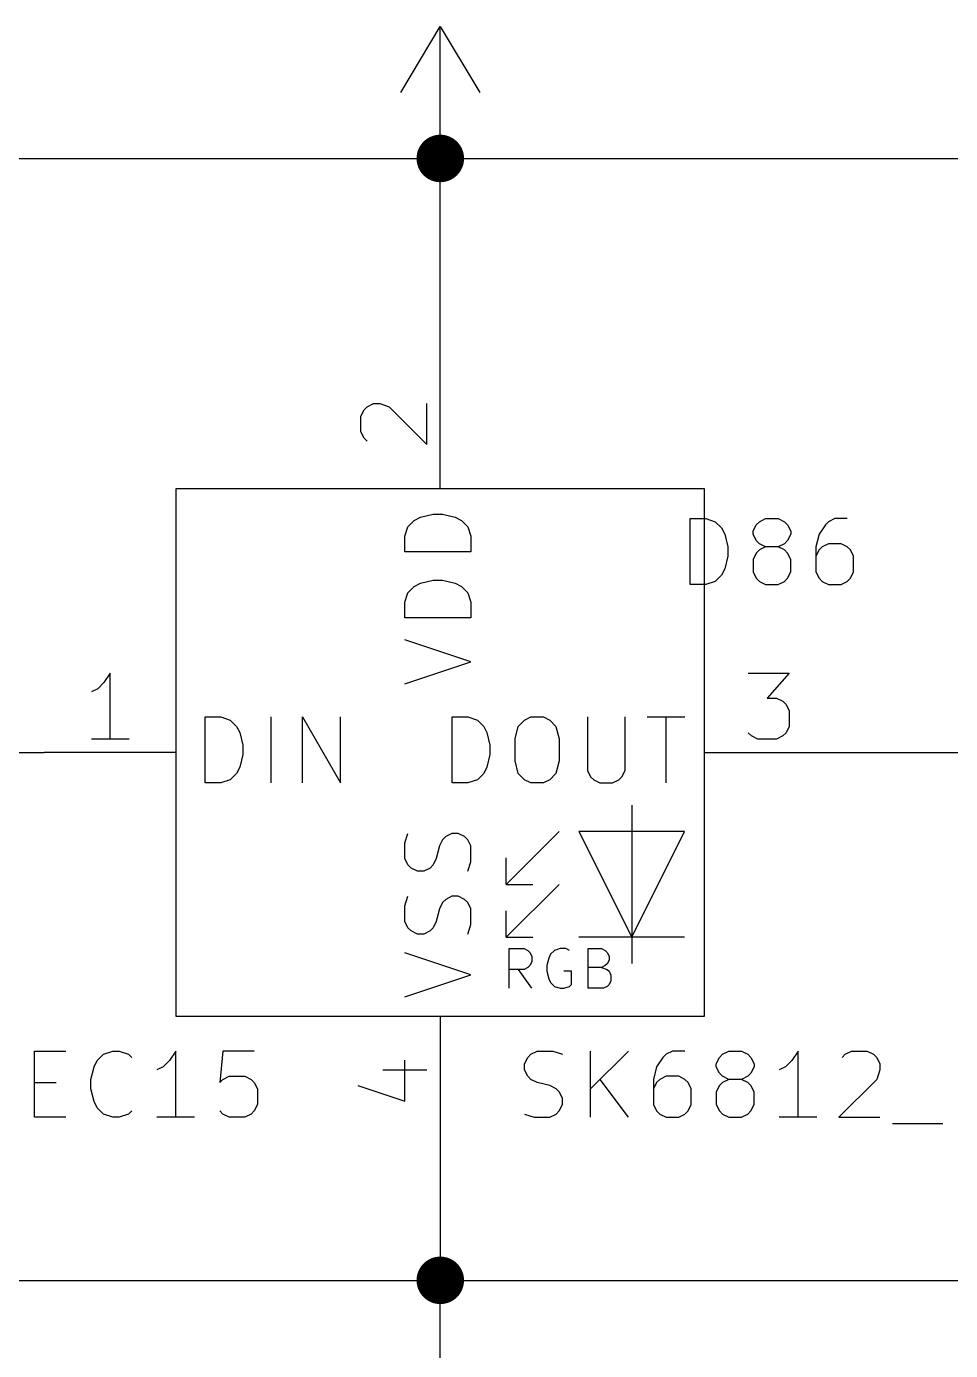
# Model space of a CAD drawing. Extents: x 0.4 to 11.3, y -7.9 to -0.4.
# Drawn here: x 2.437 to 3.137, y -2.503 to -1.5 of the extents above; entities that cross this region are included whole.
import ezdxf

# ---------------------------------------------------------------- set-up
doc = ezdxf.new("R2010")
doc.units = 0
doc.header["$MEASUREMENT"] = 0
for name, color, linetype in [('CYAN2', 4, 'CONTINUOUS'), ('GREEN3', 91, 'CONTINUOUS'), ('LYELLOW', 51, 'CONTINUOUS'), ('RED2', 1, 'CONTINUOUS'), ('RED3', 11, 'CONTINUOUS')]:
    doc.layers.add(name, color=color, linetype=linetype)

msp = doc.modelspace()

# ---------------------------------------------------------------- linework, layer by layer
at = {"layer": 'CYAN2', "linetype": 'CONTINUOUS'}
for p, q in [((2.7255, -1.879), (2.7303, -1.8743)), ((2.7255, -1.879), (2.7303, -1.8743)), ((2.7303, -1.8743), (2.735, -1.8719)), ((2.7303, -1.8743), (2.735, -1.8719)), ((2.735, -1.8719), (2.7446, -1.8695)), ((2.735, -1.8719), (2.7446, -1.8695)), ((2.7446, -1.8695), (2.7517, -1.8695)), ((2.7446, -1.8695), (2.7517, -1.8695)), ((2.7517, -1.8695), (2.7612, -1.8719)), ((2.7517, -1.8695), (2.7612, -1.8719)), ((2.7612, -1.8719), (2.766, -1.8743)), ((2.7612, -1.8719), (2.766, -1.8743)), ((2.766, -1.8743), (2.7708, -1.879)), ((2.766, -1.8743), (2.7708, -1.879)), ((2.9393, -1.9228), (2.9393, -1.8728)), ((2.9393, -1.8728), (2.9512, -1.8728)), ((2.9393, -1.9228), (2.9393, -1.8728)), ((2.9393, -1.8728), (2.9512, -1.8728)), ((2.9512, -1.8728), (2.9583, -1.8752)), ((2.9512, -1.8728), (2.9583, -1.8752)), ((2.9583, -1.8752), (2.9631, -1.8799)), ((2.9583, -1.8752), (2.9631, -1.8799)), ((2.9893, -1.8776), (2.9917, -1.8752)), ((2.9893, -1.8776), (2.9917, -1.8752)), ((2.9917, -1.8752), (2.9964, -1.8728)), ((2.9917, -1.8752), (2.9964, -1.8728)), ((2.9964, -1.8728), (3.006, -1.8728)), ((2.9964, -1.8728), (3.006, -1.8728)), ((3.006, -1.8728), (3.0107, -1.8752)), ((3.006, -1.8728), (3.0107, -1.8752)), ((3.0107, -1.8752), (3.0131, -1.8776)), ((3.0107, -1.8752), (3.0131, -1.8776)), ((3.044, -1.8752), (3.0417, -1.8776)), ((3.044, -1.8752), (3.0417, -1.8776)), ((3.0488, -1.8728), (3.044, -1.8752)), ((3.0488, -1.8728), (3.044, -1.8752)), ((3.0583, -1.8728), (3.0488, -1.8728)), ((3.0583, -1.8728), (3.0488, -1.8728)), ((2.7231, -1.8862), (2.7255, -1.879)), ((2.7231, -1.8862), (2.7255, -1.879)), ((2.7708, -1.879), (2.7731, -1.8862)), ((2.7708, -1.879), (2.7731, -1.8862)), ((2.9631, -1.8799), (2.9655, -1.8847)), ((2.9631, -1.8799), (2.9655, -1.8847)), ((2.9655, -1.8847), (2.9679, -1.8942)), ((2.9655, -1.8847), (2.9679, -1.8942)), ((2.9869, -1.8823), (2.9893, -1.8776)), ((2.9869, -1.8823), (2.9893, -1.8776)), ((2.9869, -1.8847), (2.9869, -1.8823)), ((2.9869, -1.8847), (2.9869, -1.8823)), ((2.9893, -1.8895), (2.9869, -1.8847)), ((2.9893, -1.8895), (2.9869, -1.8847)), ((3.0131, -1.8776), (3.0155, -1.8823)), ((3.0131, -1.8776), (3.0155, -1.8823)), ((3.0155, -1.8847), (3.0131, -1.8895)), ((3.0155, -1.8847), (3.0131, -1.8895)), ((3.0155, -1.8823), (3.0155, -1.8847)), ((3.0155, -1.8823), (3.0155, -1.8847)), ((3.0369, -1.8847), (3.0345, -1.8942)), ((3.0369, -1.8847), (3.0345, -1.8942)), ((3.0417, -1.8776), (3.0369, -1.8847)), ((3.0417, -1.8776), (3.0369, -1.8847)), ((2.7231, -1.8981), (2.7231, -1.8862)), ((2.7231, -1.8981), (2.7231, -1.8862)), ((2.7731, -1.8862), (2.7731, -1.8981)), ((2.7731, -1.8862), (2.7731, -1.8981)), ((2.9679, -1.8942), (2.9679, -1.9014)), ((2.9679, -1.8942), (2.9679, -1.9014)), ((2.9917, -1.8919), (2.9893, -1.8895)), ((2.9917, -1.8919), (2.9893, -1.8895)), ((2.9964, -1.8942), (2.9917, -1.8919)), ((2.9964, -1.8942), (2.9917, -1.8919)), ((2.9964, -1.8942), (2.9917, -1.8966)), ((2.9964, -1.8942), (2.9917, -1.8966)), ((3.006, -1.8942), (2.9964, -1.8942)), ((3.006, -1.8942), (2.9964, -1.8942)), ((3.0107, -1.8919), (3.006, -1.8942)), ((3.0107, -1.8919), (3.006, -1.8942)), ((3.0107, -1.8966), (3.006, -1.8942)), ((3.0107, -1.8966), (3.006, -1.8942)), ((3.0131, -1.8895), (3.0107, -1.8919)), ((3.0131, -1.8895), (3.0107, -1.8919)), ((3.0345, -1.8942), (3.0345, -1.9133)), ((3.0345, -1.8942), (3.0345, -1.9133)), ((3.0393, -1.8942), (3.0369, -1.8966)), ((3.0393, -1.8942), (3.0369, -1.8966)), ((3.044, -1.8919), (3.0393, -1.8942)), ((3.044, -1.8919), (3.0393, -1.8942)), ((3.0536, -1.8919), (3.044, -1.8919)), ((3.0536, -1.8919), (3.044, -1.8919)), ((3.0583, -1.8942), (3.0536, -1.8919)), ((3.0583, -1.8942), (3.0536, -1.8919)), ((3.0607, -1.8966), (3.0583, -1.8942)), ((3.0607, -1.8966), (3.0583, -1.8942)), ((2.7731, -1.8981), (2.7231, -1.8981)), ((2.7731, -1.8981), (2.7231, -1.8981)), ((2.9679, -1.9014), (2.9655, -1.9109)), ((2.9679, -1.9014), (2.9655, -1.9109)), ((2.9893, -1.899), (2.9869, -1.9038)), ((2.9893, -1.899), (2.9869, -1.9038)), ((2.9869, -1.9038), (2.9869, -1.9133)), ((2.9869, -1.9038), (2.9869, -1.9133)), ((2.9917, -1.8966), (2.9893, -1.899)), ((2.9917, -1.8966), (2.9893, -1.899)), ((3.0131, -1.899), (3.0107, -1.8966)), ((3.0131, -1.899), (3.0107, -1.8966)), ((3.0155, -1.9038), (3.0131, -1.899)), ((3.0155, -1.9038), (3.0131, -1.899)), ((3.0155, -1.9133), (3.0155, -1.9038)), ((3.0155, -1.9133), (3.0155, -1.9038)), ((3.0369, -1.8966), (3.0345, -1.9014)), ((3.0369, -1.8966), (3.0345, -1.9014)), ((3.0631, -1.9014), (3.0607, -1.8966)), ((3.0631, -1.9014), (3.0607, -1.8966)), ((3.0631, -1.9133), (3.0631, -1.9014)), ((3.0631, -1.9133), (3.0631, -1.9014)), ((2.9631, -1.9157), (2.9583, -1.9204)), ((2.9631, -1.9157), (2.9583, -1.9204)), ((2.9655, -1.9109), (2.9631, -1.9157)), ((2.9655, -1.9109), (2.9631, -1.9157)), ((2.9869, -1.9133), (2.9893, -1.918)), ((2.9869, -1.9133), (2.9893, -1.918)), ((3.0131, -1.918), (3.0155, -1.9133)), ((3.0131, -1.918), (3.0155, -1.9133)), ((3.0345, -1.9133), (3.0369, -1.918)), ((3.0345, -1.9133), (3.0369, -1.918)), ((3.0607, -1.918), (3.0631, -1.9133)), ((3.0607, -1.918), (3.0631, -1.9133)), ((2.7255, -1.929), (2.7303, -1.9243)), ((2.7255, -1.929), (2.7303, -1.9243)), ((2.7303, -1.9243), (2.735, -1.9219)), ((2.7303, -1.9243), (2.735, -1.9219)), ((2.735, -1.9219), (2.7446, -1.9195)), ((2.735, -1.9219), (2.7446, -1.9195)), ((2.7446, -1.9195), (2.7517, -1.9195)), ((2.7446, -1.9195), (2.7517, -1.9195)), ((2.7517, -1.9195), (2.7612, -1.9219)), ((2.7517, -1.9195), (2.7612, -1.9219)), ((2.7612, -1.9219), (2.766, -1.9243)), ((2.7612, -1.9219), (2.766, -1.9243)), ((2.766, -1.9243), (2.7708, -1.929)), ((2.766, -1.9243), (2.7708, -1.929)), ((2.9512, -1.9228), (2.9393, -1.9228)), ((2.9512, -1.9228), (2.9393, -1.9228)), ((2.9583, -1.9204), (2.9512, -1.9228)), ((2.9583, -1.9204), (2.9512, -1.9228)), ((2.9893, -1.918), (2.9917, -1.9204)), ((2.9893, -1.918), (2.9917, -1.9204)), ((2.9917, -1.9204), (2.9964, -1.9228)), ((2.9917, -1.9204), (2.9964, -1.9228)), ((2.9964, -1.9228), (3.006, -1.9228)), ((2.9964, -1.9228), (3.006, -1.9228)), ((3.006, -1.9228), (3.0107, -1.9204)), ((3.006, -1.9228), (3.0107, -1.9204)), ((3.0107, -1.9204), (3.0131, -1.918)), ((3.0107, -1.9204), (3.0131, -1.918)), ((3.0369, -1.918), (3.0393, -1.9204)), ((3.0369, -1.918), (3.0393, -1.9204)), ((3.0393, -1.9204), (3.044, -1.9228)), ((3.0393, -1.9204), (3.044, -1.9228)), ((3.044, -1.9228), (3.0536, -1.9228)), ((3.044, -1.9228), (3.0536, -1.9228)), ((3.0536, -1.9228), (3.0583, -1.9204)), ((3.0536, -1.9228), (3.0583, -1.9204)), ((3.0583, -1.9204), (3.0607, -1.918)), ((3.0583, -1.9204), (3.0607, -1.918)), ((2.7231, -1.9362), (2.7255, -1.929)), ((2.7231, -1.9362), (2.7255, -1.929)), ((2.7708, -1.929), (2.7731, -1.9362)), ((2.7708, -1.929), (2.7731, -1.9362)), ((2.7231, -1.9481), (2.7231, -1.9362)), ((2.7231, -1.9481), (2.7231, -1.9362)), ((2.7731, -1.9362), (2.7731, -1.9481)), ((2.7731, -1.9362), (2.7731, -1.9481)), ((2.7731, -1.9481), (2.7231, -1.9481)), ((2.7731, -1.9481), (2.7231, -1.9481)), ((2.7731, -1.9814), (2.7231, -1.9648)), ((2.7731, -1.9814), (2.7231, -1.9648)), ((2.7231, -1.9981), (2.7731, -1.9814)), ((2.7231, -1.9981), (2.7731, -1.9814)), ((2.5719, -2.0731), (2.5719, -2.0231)), ((2.5719, -2.0231), (2.5838, -2.0231)), ((2.5719, -2.0731), (2.5719, -2.0231)), ((2.5719, -2.0231), (2.5838, -2.0231)), ((2.5838, -2.0231), (2.5909, -2.0255)), ((2.5838, -2.0231), (2.5909, -2.0255)), ((2.5909, -2.0255), (2.5957, -2.0303)), ((2.5909, -2.0255), (2.5957, -2.0303)), ((2.6219, -2.0731), (2.6219, -2.0231)), ((2.6219, -2.0731), (2.6219, -2.0231)), ((2.6457, -2.0731), (2.6457, -2.0231)), ((2.6457, -2.0231), (2.6743, -2.0731)), ((2.6457, -2.0731), (2.6457, -2.0231)), ((2.6457, -2.0231), (2.6743, -2.0731)), ((2.6743, -2.0731), (2.6743, -2.0231)), ((2.6743, -2.0731), (2.6743, -2.0231)), ((2.759, -2.0731), (2.759, -2.0231)), ((2.759, -2.0231), (2.7709, -2.0231)), ((2.759, -2.0731), (2.759, -2.0231)), ((2.759, -2.0231), (2.7709, -2.0231)), ((2.7709, -2.0231), (2.7781, -2.0255)), ((2.7709, -2.0231), (2.7781, -2.0255)), ((2.7781, -2.0255), (2.7829, -2.0303)), ((2.7781, -2.0255), (2.7829, -2.0303)), ((2.809, -2.0303), (2.8138, -2.0255)), ((2.809, -2.0303), (2.8138, -2.0255)), ((2.8138, -2.0255), (2.8186, -2.0231)), ((2.8138, -2.0255), (2.8186, -2.0231)), ((2.8186, -2.0231), (2.8281, -2.0231)), ((2.8186, -2.0231), (2.8281, -2.0231)), ((2.8281, -2.0231), (2.8329, -2.0255)), ((2.8281, -2.0231), (2.8329, -2.0255)), ((2.8329, -2.0255), (2.8376, -2.0303)), ((2.8329, -2.0255), (2.8376, -2.0303)), ((2.8614, -2.0231), (2.8614, -2.0636)), ((2.8614, -2.0231), (2.8614, -2.0636)), ((2.89, -2.0636), (2.89, -2.0231)), ((2.89, -2.0636), (2.89, -2.0231)), ((2.9067, -2.0231), (2.9352, -2.0231)), ((2.9067, -2.0231), (2.9352, -2.0231)), ((2.921, -2.0731), (2.921, -2.0231)), ((2.921, -2.0731), (2.921, -2.0231)), ((2.5957, -2.0303), (2.5981, -2.035)), ((2.5957, -2.0303), (2.5981, -2.035)), ((2.5981, -2.035), (2.6005, -2.0446)), ((2.5981, -2.035), (2.6005, -2.0446)), ((2.7829, -2.0303), (2.7852, -2.035)), ((2.7829, -2.0303), (2.7852, -2.035)), ((2.7852, -2.035), (2.7876, -2.0446)), ((2.7852, -2.035), (2.7876, -2.0446)), ((2.8067, -2.0398), (2.809, -2.0303)), ((2.8067, -2.0398), (2.809, -2.0303)), ((2.8376, -2.0303), (2.84, -2.0398)), ((2.8376, -2.0303), (2.84, -2.0398)), ((2.6005, -2.0446), (2.6005, -2.0517)), ((2.6005, -2.0446), (2.6005, -2.0517)), ((2.7876, -2.0446), (2.7876, -2.0517)), ((2.7876, -2.0446), (2.7876, -2.0517)), ((2.8067, -2.0565), (2.8067, -2.0398)), ((2.8067, -2.0565), (2.8067, -2.0398)), ((2.84, -2.0398), (2.84, -2.0565)), ((2.84, -2.0398), (2.84, -2.0565)), ((2.6005, -2.0517), (2.5981, -2.0612)), ((2.6005, -2.0517), (2.5981, -2.0612)), ((2.7876, -2.0517), (2.7852, -2.0612)), ((2.7876, -2.0517), (2.7852, -2.0612)), ((2.809, -2.066), (2.8067, -2.0565)), ((2.809, -2.066), (2.8067, -2.0565)), ((2.84, -2.0565), (2.8376, -2.066)), ((2.84, -2.0565), (2.8376, -2.066)), ((2.5957, -2.066), (2.5909, -2.0708)), ((2.5957, -2.066), (2.5909, -2.0708)), ((2.5981, -2.0612), (2.5957, -2.066)), ((2.5981, -2.0612), (2.5957, -2.066)), ((2.7829, -2.066), (2.7781, -2.0708)), ((2.7829, -2.066), (2.7781, -2.0708)), ((2.7852, -2.0612), (2.7829, -2.066)), ((2.7852, -2.0612), (2.7829, -2.066)), ((2.8138, -2.0708), (2.809, -2.066)), ((2.8138, -2.0708), (2.809, -2.066)), ((2.8376, -2.066), (2.8329, -2.0708)), ((2.8376, -2.066), (2.8329, -2.0708)), ((2.8614, -2.0636), (2.8638, -2.0684)), ((2.8614, -2.0636), (2.8638, -2.0684)), ((2.8876, -2.0684), (2.89, -2.0636)), ((2.8876, -2.0684), (2.89, -2.0636)), ((2.5838, -2.0731), (2.5719, -2.0731)), ((2.5838, -2.0731), (2.5719, -2.0731)), ((2.5909, -2.0708), (2.5838, -2.0731)), ((2.5909, -2.0708), (2.5838, -2.0731)), ((2.7709, -2.0731), (2.759, -2.0731)), ((2.7709, -2.0731), (2.759, -2.0731)), ((2.7781, -2.0708), (2.7709, -2.0731)), ((2.7781, -2.0708), (2.7709, -2.0731)), ((2.8186, -2.0731), (2.8138, -2.0708)), ((2.8186, -2.0731), (2.8138, -2.0708)), ((2.8281, -2.0731), (2.8186, -2.0731)), ((2.8281, -2.0731), (2.8186, -2.0731)), ((2.8329, -2.0708), (2.8281, -2.0731)), ((2.8329, -2.0708), (2.8281, -2.0731)), ((2.8638, -2.0684), (2.8662, -2.0708)), ((2.8638, -2.0684), (2.8662, -2.0708)), ((2.8662, -2.0708), (2.8709, -2.0731)), ((2.8662, -2.0708), (2.8709, -2.0731)), ((2.8709, -2.0731), (2.8805, -2.0731)), ((2.8709, -2.0731), (2.8805, -2.0731)), ((2.8805, -2.0731), (2.8852, -2.0708)), ((2.8805, -2.0731), (2.8852, -2.0708)), ((2.8852, -2.0708), (2.8876, -2.0684)), ((2.8852, -2.0708), (2.8876, -2.0684)), ((2.7231, -2.1186), (2.7255, -2.1114)), ((2.7231, -2.1186), (2.7255, -2.1114)), ((2.7517, -2.1162), (2.7493, -2.1209)), ((2.7517, -2.1162), (2.7493, -2.1209)), ((2.7541, -2.1138), (2.7517, -2.1162)), ((2.7541, -2.1138), (2.7517, -2.1162)), ((2.7588, -2.1114), (2.7541, -2.1138)), ((2.7588, -2.1114), (2.7541, -2.1138)), ((2.7636, -2.1114), (2.7588, -2.1114)), ((2.7636, -2.1114), (2.7588, -2.1114)), ((2.7684, -2.1138), (2.7636, -2.1114)), ((2.7684, -2.1138), (2.7636, -2.1114)), ((2.7708, -2.1162), (2.7684, -2.1138)), ((2.7708, -2.1162), (2.7684, -2.1138)), ((2.7731, -2.1209), (2.7708, -2.1162)), ((2.7731, -2.1209), (2.7708, -2.1162)), ((2.7231, -2.1305), (2.7231, -2.1186)), ((2.7231, -2.1305), (2.7231, -2.1186)), ((2.7493, -2.1209), (2.7469, -2.1305)), ((2.7493, -2.1209), (2.7469, -2.1305)), ((2.7731, -2.1329), (2.7731, -2.1209)), ((2.7731, -2.1329), (2.7731, -2.1209)), ((2.7255, -2.1352), (2.7231, -2.1305)), ((2.7255, -2.1352), (2.7231, -2.1305)), ((2.7279, -2.1376), (2.7255, -2.1352)), ((2.7279, -2.1376), (2.7255, -2.1352)), ((2.7446, -2.1352), (2.7422, -2.1376)), ((2.7446, -2.1352), (2.7422, -2.1376)), ((2.7469, -2.1305), (2.7446, -2.1352)), ((2.7469, -2.1305), (2.7446, -2.1352)), ((2.7708, -2.14), (2.7731, -2.1329)), ((2.7708, -2.14), (2.7731, -2.1329)), ((2.7327, -2.14), (2.7279, -2.1376)), ((2.7327, -2.14), (2.7279, -2.1376)), ((2.7374, -2.14), (2.7327, -2.14)), ((2.7374, -2.14), (2.7327, -2.14)), ((2.7422, -2.1376), (2.7374, -2.14)), ((2.7422, -2.1376), (2.7374, -2.14)), ((2.7231, -2.1662), (2.7255, -2.159)), ((2.7231, -2.1662), (2.7255, -2.159)), ((2.7231, -2.1781), (2.7231, -2.1662)), ((2.7231, -2.1781), (2.7231, -2.1662)), ((2.7517, -2.1638), (2.7493, -2.1686)), ((2.7517, -2.1638), (2.7493, -2.1686)), ((2.7541, -2.1614), (2.7517, -2.1638)), ((2.7541, -2.1614), (2.7517, -2.1638)), ((2.7588, -2.159), (2.7541, -2.1614)), ((2.7588, -2.159), (2.7541, -2.1614)), ((2.7636, -2.159), (2.7588, -2.159)), ((2.7636, -2.159), (2.7588, -2.159)), ((2.7684, -2.1614), (2.7636, -2.159)), ((2.7684, -2.1614), (2.7636, -2.159)), ((2.7708, -2.1638), (2.7684, -2.1614)), ((2.7708, -2.1638), (2.7684, -2.1614)), ((2.7731, -2.1686), (2.7708, -2.1638)), ((2.7731, -2.1686), (2.7708, -2.1638)), ((2.7493, -2.1686), (2.7469, -2.1781)), ((2.7493, -2.1686), (2.7469, -2.1781)), ((2.7731, -2.1805), (2.7731, -2.1686)), ((2.7731, -2.1805), (2.7731, -2.1686)), ((2.7255, -2.1829), (2.7231, -2.1781)), ((2.7255, -2.1829), (2.7231, -2.1781)), ((2.7279, -2.1852), (2.7255, -2.1829)), ((2.7279, -2.1852), (2.7255, -2.1829)), ((2.7327, -2.1876), (2.7279, -2.1852)), ((2.7327, -2.1876), (2.7279, -2.1852)), ((2.7422, -2.1852), (2.7374, -2.1876)), ((2.7422, -2.1852), (2.7374, -2.1876)), ((2.7446, -2.1829), (2.7422, -2.1852)), ((2.7446, -2.1829), (2.7422, -2.1852)), ((2.7469, -2.1781), (2.7446, -2.1829)), ((2.7469, -2.1781), (2.7446, -2.1829)), ((2.7708, -2.1876), (2.7731, -2.1805)), ((2.7708, -2.1876), (2.7731, -2.1805)), ((2.7374, -2.1876), (2.7327, -2.1876)), ((2.7374, -2.1876), (2.7327, -2.1876)), ((2.7731, -2.2186), (2.7231, -2.2019)), ((2.7731, -2.2186), (2.7231, -2.2019)), ((2.7231, -2.2352), (2.7731, -2.2186)), ((2.7231, -2.2352), (2.7731, -2.2186)), ((2.4425, -2.3263), (2.4425, -2.2763)), ((2.4425, -2.2763), (2.4663, -2.2763)), ((2.4425, -2.3263), (2.4425, -2.2763)), ((2.4425, -2.2763), (2.4663, -2.2763)), ((2.4948, -2.2787), (2.502, -2.2763)), ((2.4948, -2.2787), (2.502, -2.2763)), ((2.502, -2.2763), (2.5067, -2.2763)), ((2.502, -2.2763), (2.5067, -2.2763)), ((2.5067, -2.2763), (2.5139, -2.2787)), ((2.5067, -2.2763), (2.5139, -2.2787)), ((2.5496, -2.2763), (2.5448, -2.2835)), ((2.5496, -2.2763), (2.5448, -2.2835)), ((2.5496, -2.3263), (2.5496, -2.2763)), ((2.5496, -2.3263), (2.5496, -2.2763)), ((2.5853, -2.2763), (2.5829, -2.3001)), ((2.5853, -2.2763), (2.5829, -2.3001)), ((2.6091, -2.2763), (2.5853, -2.2763)), ((2.6091, -2.2763), (2.5853, -2.2763)), ((2.8187, -2.2787), (2.8234, -2.2763)), ((2.8187, -2.2787), (2.8234, -2.2763)), ((2.8234, -2.2763), (2.8353, -2.2763)), ((2.8234, -2.2763), (2.8353, -2.2763)), ((2.8353, -2.2763), (2.8425, -2.2787)), ((2.8353, -2.2763), (2.8425, -2.2787)), ((2.8639, -2.3263), (2.8639, -2.2763)), ((2.8925, -2.2763), (2.8639, -2.3049)), ((2.8639, -2.3263), (2.8639, -2.2763)), ((2.8925, -2.2763), (2.8639, -2.3049)), ((2.9258, -2.2763), (2.921, -2.2787)), ((2.9258, -2.2763), (2.921, -2.2787)), ((2.9353, -2.2763), (2.9258, -2.2763)), ((2.9353, -2.2763), (2.9258, -2.2763)), ((2.9639, -2.2787), (2.9687, -2.2763)), ((2.9639, -2.2787), (2.9687, -2.2763)), ((2.9687, -2.2763), (2.9782, -2.2763)), ((2.9687, -2.2763), (2.9782, -2.2763)), ((2.9782, -2.2763), (2.9829, -2.2787)), ((2.9782, -2.2763), (2.9829, -2.2787)), ((3.021, -2.2763), (3.0163, -2.2835)), ((3.021, -2.2763), (3.0163, -2.2835)), ((3.021, -2.3263), (3.021, -2.2763)), ((3.021, -2.3263), (3.021, -2.2763)), ((3.0568, -2.2787), (3.0615, -2.2763)), ((3.0568, -2.2787), (3.0615, -2.2763)), ((3.0615, -2.2763), (3.0734, -2.2763)), ((3.0615, -2.2763), (3.0734, -2.2763)), ((3.0734, -2.2763), (3.0782, -2.2787)), ((3.0734, -2.2763), (3.0782, -2.2787)), ((2.4877, -2.2882), (2.4901, -2.2835)), ((2.4877, -2.2882), (2.4901, -2.2835)), ((2.4901, -2.2835), (2.4948, -2.2787)), ((2.4901, -2.2835), (2.4948, -2.2787)), ((2.5139, -2.2787), (2.5163, -2.2811)), ((2.5139, -2.2787), (2.5163, -2.2811)), ((2.5448, -2.2835), (2.5401, -2.2882)), ((2.5448, -2.2835), (2.5401, -2.2882)), ((2.8139, -2.2859), (2.8163, -2.2811)), ((2.8139, -2.2859), (2.8163, -2.2811)), ((2.8139, -2.2906), (2.8139, -2.2859)), ((2.8139, -2.2906), (2.8139, -2.2859)), ((2.8163, -2.2811), (2.8187, -2.2787)), ((2.8163, -2.2811), (2.8187, -2.2787)), ((2.9187, -2.2811), (2.9139, -2.2882)), ((2.9187, -2.2811), (2.9139, -2.2882)), ((2.921, -2.2787), (2.9187, -2.2811)), ((2.921, -2.2787), (2.9187, -2.2811)), ((2.9591, -2.2859), (2.9615, -2.2811)), ((2.9591, -2.2859), (2.9615, -2.2811)), ((2.9591, -2.2882), (2.9591, -2.2859)), ((2.9591, -2.2882), (2.9591, -2.2859)), ((2.9615, -2.2811), (2.9639, -2.2787)), ((2.9615, -2.2811), (2.9639, -2.2787)), ((2.9829, -2.2787), (2.9853, -2.2811)), ((2.9829, -2.2787), (2.9853, -2.2811)), ((2.9853, -2.2811), (2.9877, -2.2859)), ((2.9853, -2.2811), (2.9877, -2.2859)), ((2.9877, -2.2859), (2.9877, -2.2882)), ((2.9877, -2.2859), (2.9877, -2.2882)), ((3.0163, -2.2835), (3.0115, -2.2882)), ((3.0163, -2.2835), (3.0115, -2.2882)), ((3.0544, -2.2811), (3.0568, -2.2787)), ((3.0544, -2.2811), (3.0568, -2.2787)), ((3.0782, -2.2787), (3.0806, -2.2811)), ((3.0782, -2.2787), (3.0806, -2.2811)), ((3.0806, -2.2811), (3.0829, -2.2859)), ((3.0806, -2.2811), (3.0829, -2.2859)), ((3.0829, -2.2859), (3.0829, -2.2906)), ((3.0829, -2.2859), (3.0829, -2.2906)), ((2.4853, -2.2978), (2.4877, -2.2882)), ((2.4853, -2.2978), (2.4877, -2.2882)), ((2.5401, -2.2882), (2.5353, -2.2906)), ((2.5401, -2.2882), (2.5353, -2.2906)), ((2.5853, -2.2978), (2.5901, -2.2954)), ((2.5853, -2.2978), (2.5901, -2.2954)), ((2.5901, -2.2954), (2.602, -2.2954)), ((2.5901, -2.2954), (2.602, -2.2954)), ((2.602, -2.2954), (2.6067, -2.2978)), ((2.602, -2.2954), (2.6067, -2.2978)), ((2.8163, -2.2954), (2.8139, -2.2906)), ((2.8163, -2.2954), (2.8139, -2.2906)), ((2.8187, -2.2978), (2.8163, -2.2954)), ((2.8187, -2.2978), (2.8163, -2.2954)), ((2.9139, -2.2882), (2.9115, -2.2978)), ((2.9139, -2.2882), (2.9115, -2.2978)), ((2.921, -2.2954), (2.9163, -2.2978)), ((2.921, -2.2954), (2.9163, -2.2978)), ((2.9306, -2.2954), (2.921, -2.2954)), ((2.9306, -2.2954), (2.921, -2.2954)), ((2.9353, -2.2978), (2.9306, -2.2954)), ((2.9353, -2.2978), (2.9306, -2.2954)), ((2.9615, -2.293), (2.9591, -2.2882)), ((2.9615, -2.293), (2.9591, -2.2882)), ((2.9639, -2.2954), (2.9615, -2.293)), ((2.9639, -2.2954), (2.9615, -2.293)), ((2.9687, -2.2978), (2.9639, -2.2954)), ((2.9687, -2.2978), (2.9639, -2.2954)), ((2.9829, -2.2954), (2.9782, -2.2978)), ((2.9829, -2.2954), (2.9782, -2.2978)), ((2.9853, -2.293), (2.9829, -2.2954)), ((2.9853, -2.293), (2.9829, -2.2954)), ((2.9877, -2.2882), (2.9853, -2.293)), ((2.9877, -2.2882), (2.9853, -2.293)), ((3.0115, -2.2882), (3.0068, -2.2906)), ((3.0115, -2.2882), (3.0068, -2.2906)), ((3.0829, -2.2906), (3.0806, -2.2978)), ((3.0829, -2.2906), (3.0806, -2.2978)), ((2.4425, -2.3001), (2.4591, -2.3001)), ((2.4425, -2.3001), (2.4591, -2.3001)), ((2.4853, -2.3049), (2.4853, -2.2978)), ((2.4853, -2.3049), (2.4853, -2.2978)), ((2.4877, -2.3144), (2.4853, -2.3049)), ((2.4877, -2.3144), (2.4853, -2.3049)), ((2.5829, -2.3001), (2.5853, -2.2978)), ((2.5829, -2.3001), (2.5853, -2.2978)), ((2.6067, -2.2978), (2.6091, -2.3001)), ((2.6067, -2.2978), (2.6091, -2.3001)), ((2.6091, -2.3001), (2.6115, -2.3049)), ((2.6091, -2.3001), (2.6115, -2.3049)), ((2.6115, -2.3049), (2.6115, -2.3168)), ((2.6115, -2.3049), (2.6115, -2.3168)), ((2.8234, -2.3001), (2.8187, -2.2978)), ((2.8234, -2.3001), (2.8187, -2.2978)), ((2.8329, -2.3025), (2.8234, -2.3001)), ((2.8329, -2.3025), (2.8234, -2.3001)), ((2.8377, -2.3049), (2.8329, -2.3025)), ((2.8377, -2.3049), (2.8329, -2.3025)), ((2.8401, -2.3073), (2.8377, -2.3049)), ((2.8401, -2.3073), (2.8377, -2.3049)), ((2.8425, -2.3121), (2.8401, -2.3073)), ((2.8425, -2.3121), (2.8401, -2.3073)), ((2.8925, -2.3263), (2.871, -2.2978)), ((2.8925, -2.3263), (2.871, -2.2978)), ((2.9115, -2.2978), (2.9115, -2.3168)), ((2.9115, -2.2978), (2.9115, -2.3168)), ((2.9139, -2.3001), (2.9115, -2.3049)), ((2.9139, -2.3001), (2.9115, -2.3049)), ((2.9163, -2.2978), (2.9139, -2.3001)), ((2.9163, -2.2978), (2.9139, -2.3001)), ((2.9377, -2.3001), (2.9353, -2.2978)), ((2.9377, -2.3001), (2.9353, -2.2978)), ((2.9401, -2.3049), (2.9377, -2.3001)), ((2.9401, -2.3049), (2.9377, -2.3001)), ((2.9401, -2.3168), (2.9401, -2.3049)), ((2.9401, -2.3168), (2.9401, -2.3049)), ((2.9615, -2.3025), (2.9591, -2.3073)), ((2.9615, -2.3025), (2.9591, -2.3073)), ((2.9591, -2.3073), (2.9591, -2.3168)), ((2.9591, -2.3073), (2.9591, -2.3168)), ((2.9639, -2.3001), (2.9615, -2.3025)), ((2.9639, -2.3001), (2.9615, -2.3025)), ((2.9687, -2.2978), (2.9639, -2.3001)), ((2.9687, -2.2978), (2.9639, -2.3001)), ((2.9782, -2.2978), (2.9687, -2.2978)), ((2.9782, -2.2978), (2.9687, -2.2978)), ((2.9829, -2.3001), (2.9782, -2.2978)), ((2.9829, -2.3001), (2.9782, -2.2978)), ((2.9853, -2.3025), (2.9829, -2.3001)), ((2.9853, -2.3025), (2.9829, -2.3001)), ((2.9877, -2.3073), (2.9853, -2.3025)), ((2.9877, -2.3073), (2.9853, -2.3025)), ((2.9877, -2.3168), (2.9877, -2.3073)), ((2.9877, -2.3168), (2.9877, -2.3073)), ((3.0806, -2.2978), (3.052, -2.3263)), ((3.0806, -2.2978), (3.052, -2.3263)), ((2.4901, -2.3192), (2.4877, -2.3144)), ((2.4901, -2.3192), (2.4877, -2.3144)), ((2.6115, -2.3168), (2.6091, -2.3216)), ((2.6115, -2.3168), (2.6091, -2.3216)), ((2.8401, -2.3216), (2.8425, -2.3168)), ((2.8401, -2.3216), (2.8425, -2.3168)), ((2.8425, -2.3168), (2.8425, -2.3121)), ((2.8425, -2.3168), (2.8425, -2.3121)), ((2.9115, -2.3168), (2.9139, -2.3216)), ((2.9115, -2.3168), (2.9139, -2.3216)), ((2.9377, -2.3216), (2.9401, -2.3168)), ((2.9377, -2.3216), (2.9401, -2.3168)), ((2.9591, -2.3168), (2.9615, -2.3216)), ((2.9591, -2.3168), (2.9615, -2.3216)), ((2.9853, -2.3216), (2.9877, -2.3168)), ((2.9853, -2.3216), (2.9877, -2.3168)), ((2.4663, -2.3263), (2.4425, -2.3263)), ((2.4663, -2.3263), (2.4425, -2.3263)), ((2.4948, -2.324), (2.4901, -2.3192)), ((2.4948, -2.324), (2.4901, -2.3192)), ((2.502, -2.3263), (2.4948, -2.324)), ((2.502, -2.3263), (2.4948, -2.324)), ((2.5067, -2.3263), (2.502, -2.3263)), ((2.5067, -2.3263), (2.502, -2.3263)), ((2.5139, -2.324), (2.5067, -2.3263)), ((2.5139, -2.324), (2.5067, -2.3263)), ((2.5163, -2.3216), (2.5139, -2.324)), ((2.5163, -2.3216), (2.5139, -2.324)), ((2.5639, -2.3263), (2.5353, -2.3263)), ((2.5639, -2.3263), (2.5353, -2.3263)), ((2.5853, -2.324), (2.5829, -2.3216)), ((2.5853, -2.324), (2.5829, -2.3216)), ((2.5901, -2.3263), (2.5853, -2.324)), ((2.5901, -2.3263), (2.5853, -2.324)), ((2.602, -2.3263), (2.5901, -2.3263)), ((2.602, -2.3263), (2.5901, -2.3263)), ((2.6067, -2.324), (2.602, -2.3263)), ((2.6067, -2.324), (2.602, -2.3263)), ((2.6091, -2.3216), (2.6067, -2.324)), ((2.6091, -2.3216), (2.6067, -2.324)), ((2.8139, -2.324), (2.821, -2.3263)), ((2.8139, -2.324), (2.821, -2.3263)), ((2.821, -2.3263), (2.8329, -2.3263)), ((2.821, -2.3263), (2.8329, -2.3263)), ((2.8329, -2.3263), (2.8377, -2.324)), ((2.8329, -2.3263), (2.8377, -2.324)), ((2.8377, -2.324), (2.8401, -2.3216)), ((2.8377, -2.324), (2.8401, -2.3216)), ((2.9139, -2.3216), (2.9163, -2.324)), ((2.9139, -2.3216), (2.9163, -2.324)), ((2.9163, -2.324), (2.921, -2.3263)), ((2.9163, -2.324), (2.921, -2.3263)), ((2.921, -2.3263), (2.9306, -2.3263)), ((2.921, -2.3263), (2.9306, -2.3263)), ((2.9306, -2.3263), (2.9353, -2.324)), ((2.9306, -2.3263), (2.9353, -2.324)), ((2.9353, -2.324), (2.9377, -2.3216)), ((2.9353, -2.324), (2.9377, -2.3216)), ((2.9615, -2.3216), (2.9639, -2.324)), ((2.9615, -2.3216), (2.9639, -2.324)), ((2.9639, -2.324), (2.9687, -2.3263)), ((2.9639, -2.324), (2.9687, -2.3263)), ((2.9687, -2.3263), (2.9782, -2.3263)), ((2.9687, -2.3263), (2.9782, -2.3263)), ((2.9782, -2.3263), (2.9829, -2.324)), ((2.9782, -2.3263), (2.9829, -2.324)), ((2.9829, -2.324), (2.9853, -2.3216)), ((2.9829, -2.324), (2.9853, -2.3216)), ((3.0353, -2.3263), (3.0068, -2.3263)), ((3.0353, -2.3263), (3.0068, -2.3263)), ((3.052, -2.3263), (3.0829, -2.3263)), ((3.052, -2.3263), (3.0829, -2.3263)), ((3.0925, -2.3311), (3.1306, -2.3311)), ((3.0925, -2.3311), (3.1306, -2.3311))]:
    msp.add_line(p, q, dxfattribs=at)
at = {"layer": 'GREEN3', "linetype": 'CONTINUOUS'}
for p, q in [((2.05, -1.6), (2.75, -1.6)), ((2.75, -1.6), (3.45, -1.6)), ((2.75, -1.75), (2.75, -1.6)), ((2.35, -2.05), (2.45, -2.05)), ((3.05, -2.05), (3.15, -2.05)), ((2.75, -2.35), (2.75, -2.45)), ((2.05, -2.45), (2.75, -2.45)), ((2.75, -2.65), (2.75, -2.45)), ((2.75, -2.45), (3.45, -2.45))]:
    msp.add_line(p, q, dxfattribs=at)
at = {"layer": 'GREEN3', "const_width": 0.018}
for points in [[(2.741, -1.6, 1), (2.759, -1.6, 1)], [(2.741, -2.45, 1), (2.759, -2.45, 1)]]:
    msp.add_lwpolyline(points, format="xyb", close=True, dxfattribs=at)
at = {"layer": 'LYELLOW', "linetype": 'CONTINUOUS'}
for p, q in [((2.55, -2.25), (2.55, -1.85)), ((2.55, -1.85), (2.95, -1.85)), ((2.95, -1.85), (2.95, -2.25)), ((2.95, -2.25), (2.55, -2.25))]:
    msp.add_line(p, q, dxfattribs=at)
at = {"layer": 'RED2', "linetype": 'CONTINUOUS'}
for p, q in [((2.72, -1.55), (2.75, -1.5)), ((2.75, -1.6), (2.75, -1.5)), ((2.75, -1.5), (2.78, -1.55)), ((2.75, -1.85), (2.75, -1.75)), ((2.75, -1.85), (2.75, -1.75)), ((2.55, -2.25), (2.55, -1.85)), ((2.55, -1.85), (2.95, -1.85)), ((2.95, -1.85), (2.95, -2.25)), ((2.55, -2.05), (2.45, -2.05)), ((2.55, -2.05), (2.45, -2.05)), ((2.95, -2.05), (3.05, -2.05)), ((2.95, -2.05), (3.05, -2.05)), ((2.895, -2.09), (2.895, -2.19)), ((2.84, -2.11), (2.8, -2.15)), ((2.935, -2.11), (2.855, -2.11)), ((2.855, -2.11), (2.895, -2.19)), ((2.895, -2.19), (2.935, -2.11)), ((2.8, -2.15), (2.8, -2.13)), ((2.8, -2.15), (2.82, -2.15)), ((2.84, -2.15), (2.8, -2.19)), ((2.8, -2.19), (2.8, -2.17)), ((2.8, -2.19), (2.82, -2.19)), ((2.935, -2.19), (2.855, -2.19)), ((2.895, -2.19), (2.895, -2.21)), ((2.8021, -2.2287), (2.8021, -2.1987)), ((2.8021, -2.1987), (2.8136, -2.1987)), ((2.8136, -2.1987), (2.8164, -2.2001)), ((2.8164, -2.2001), (2.8179, -2.2015)), ((2.8179, -2.2015), (2.8193, -2.2044)), ((2.8193, -2.2044), (2.8193, -2.2087)), ((2.8321, -2.2058), (2.8307, -2.2115)), ((2.8336, -2.203), (2.8321, -2.2058)), ((2.8364, -2.2001), (2.8336, -2.203)), ((2.8407, -2.1987), (2.8364, -2.2001)), ((2.845, -2.1987), (2.8407, -2.1987)), ((2.8479, -2.2001), (2.845, -2.1987)), ((2.8621, -2.2287), (2.8621, -2.1987)), ((2.8621, -2.1987), (2.8721, -2.1987)), ((2.8721, -2.1987), (2.875, -2.2001)), ((2.875, -2.2001), (2.8764, -2.2015)), ((2.8764, -2.2015), (2.8779, -2.2044)), ((2.8779, -2.2044), (2.8779, -2.2073)), ((2.8136, -2.2144), (2.8021, -2.2144)), ((2.8193, -2.2287), (2.8093, -2.2144)), ((2.8164, -2.213), (2.8136, -2.2144)), ((2.8179, -2.2115), (2.8164, -2.213)), ((2.8193, -2.2087), (2.8179, -2.2115)), ((2.8307, -2.2115), (2.8307, -2.2158)), ((2.8307, -2.2158), (2.8321, -2.2215)), ((2.8493, -2.2158), (2.8436, -2.2158)), ((2.8493, -2.2258), (2.8493, -2.2158)), ((2.8721, -2.213), (2.8621, -2.213)), ((2.875, -2.2115), (2.8721, -2.213)), ((2.8721, -2.213), (2.8764, -2.2144)), ((2.8764, -2.2101), (2.875, -2.2115)), ((2.8779, -2.2073), (2.8764, -2.2101)), ((2.8764, -2.2144), (2.8779, -2.2158)), ((2.8779, -2.2158), (2.8793, -2.2187)), ((2.8321, -2.2215), (2.8336, -2.2244)), ((2.8336, -2.2244), (2.8364, -2.2273)), ((2.8479, -2.2273), (2.8493, -2.2258)), ((2.8779, -2.2258), (2.8764, -2.2273)), ((2.8793, -2.223), (2.8779, -2.2258)), ((2.8793, -2.2187), (2.8793, -2.223)), ((2.8364, -2.2273), (2.8407, -2.2287)), ((2.8407, -2.2287), (2.8436, -2.2287)), ((2.8436, -2.2287), (2.8479, -2.2273)), ((2.8736, -2.2287), (2.8621, -2.2287)), ((2.8764, -2.2273), (2.8736, -2.2287)), ((2.95, -2.25), (2.55, -2.25)), ((2.75, -2.25), (2.75, -2.35)), ((2.75, -2.25), (2.75, -2.35))]:
    msp.add_line(p, q, dxfattribs=at)
at = {"layer": 'RED3', "linetype": 'CONTINUOUS'}
for p, q in [((2.6899, -1.7952), (2.6923, -1.7905)), ((2.6899, -1.7952), (2.6923, -1.7905)), ((2.6899, -1.8071), (2.6899, -1.7952)), ((2.6899, -1.8071), (2.6899, -1.7952)), ((2.6923, -1.7905), (2.6946, -1.7881)), ((2.6923, -1.7905), (2.6946, -1.7881)), ((2.6946, -1.7881), (2.6994, -1.7857)), ((2.6946, -1.7881), (2.6994, -1.7857)), ((2.6994, -1.7857), (2.7042, -1.7857)), ((2.6994, -1.7857), (2.7042, -1.7857)), ((2.7042, -1.7857), (2.7113, -1.7881)), ((2.7042, -1.7857), (2.7113, -1.7881)), ((2.7113, -1.7881), (2.7399, -1.8167)), ((2.7113, -1.7881), (2.7399, -1.8167)), ((2.7399, -1.8167), (2.7399, -1.7857)), ((2.7399, -1.8167), (2.7399, -1.7857)), ((2.6923, -1.8119), (2.6899, -1.8071)), ((2.6923, -1.8119), (2.6899, -1.8071)), ((2.6946, -1.8143), (2.6923, -1.8119)), ((2.6946, -1.8143), (2.6923, -1.8119)), ((2.5, -1.9899), (2.4952, -1.997)), ((2.5, -1.9899), (2.4952, -1.997)), ((2.5, -2.0399), (2.5, -1.9899)), ((2.5, -2.0399), (2.5, -1.9899)), ((2.9833, -1.9899), (3.0143, -1.9899)), ((2.9833, -1.9899), (3.0143, -1.9899)), ((3.0143, -1.9899), (2.9976, -2.0089)), ((3.0143, -1.9899), (2.9976, -2.0089)), ((2.4905, -2.0018), (2.4857, -2.0042)), ((2.4905, -2.0018), (2.4857, -2.0042)), ((2.4952, -1.997), (2.4905, -2.0018)), ((2.4952, -1.997), (2.4905, -2.0018)), ((2.9976, -2.0089), (3.0048, -2.0089)), ((2.9976, -2.0089), (3.0048, -2.0089)), ((3.0048, -2.0089), (3.0095, -2.0113)), ((3.0048, -2.0089), (3.0095, -2.0113)), ((3.0095, -2.0113), (3.0119, -2.0137)), ((3.0095, -2.0113), (3.0119, -2.0137)), ((3.0119, -2.0137), (3.0143, -2.0184)), ((3.0119, -2.0137), (3.0143, -2.0184)), ((3.0143, -2.0184), (3.0143, -2.0304)), ((3.0143, -2.0184), (3.0143, -2.0304)), ((2.9857, -2.0375), (2.9833, -2.0351)), ((2.9857, -2.0375), (2.9833, -2.0351)), ((3.0119, -2.0351), (3.0095, -2.0375)), ((3.0119, -2.0351), (3.0095, -2.0375)), ((3.0143, -2.0304), (3.0119, -2.0351)), ((3.0143, -2.0304), (3.0119, -2.0351)), ((2.5143, -2.0399), (2.4857, -2.0399)), ((2.5143, -2.0399), (2.4857, -2.0399)), ((2.9905, -2.0399), (2.9857, -2.0375)), ((2.9905, -2.0399), (2.9857, -2.0375)), ((3.0048, -2.0399), (2.9905, -2.0399)), ((3.0048, -2.0399), (2.9905, -2.0399)), ((3.0095, -2.0375), (3.0048, -2.0399)), ((3.0095, -2.0375), (3.0048, -2.0399)), ((2.7232, -2.3143), (2.7232, -2.2833)), ((2.7232, -2.3143), (2.7232, -2.2833)), ((2.7065, -2.2905), (2.7399, -2.2905)), ((2.7065, -2.2905), (2.7399, -2.2905)), ((2.6875, -2.3024), (2.7232, -2.3143)), ((2.6875, -2.3024), (2.7232, -2.3143))]:
    msp.add_line(p, q, dxfattribs=at)

doc.saveas('drawing.dxf')
